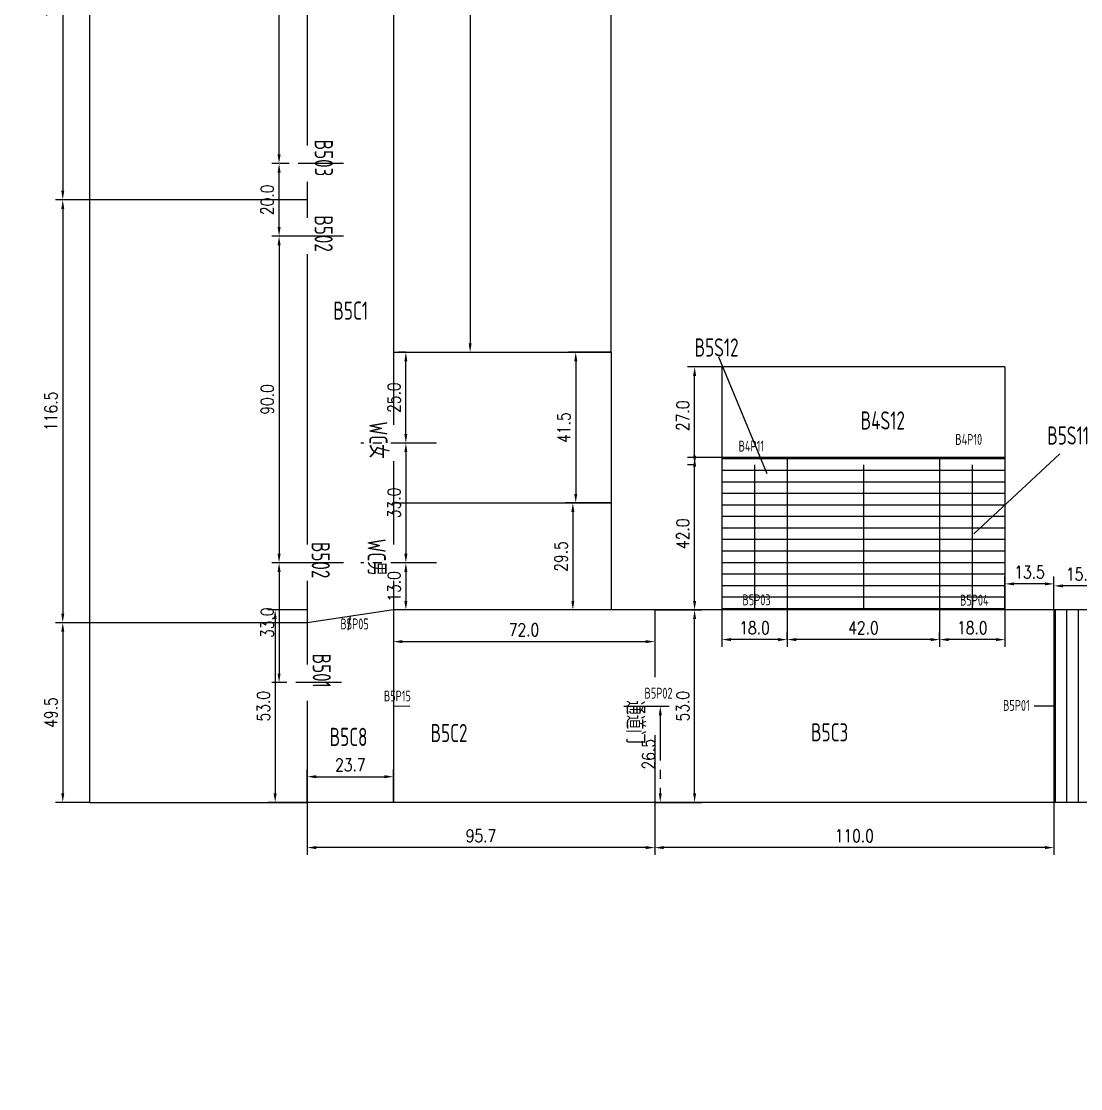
# Model space of a CAD drawing. Header units: millimetres. Extents: x -1254 to 4822, y -4397 to 16.
# Drawn here: x 746.8 to 1038.6, y -1253.3 to -959.2 of the extents above; entities that cross this region are included whole.
import ezdxf

# ---------------------------------------------------------------- set-up
doc = ezdxf.new("R2010")
doc.units = ezdxf.units.MM
doc.header["$LTSCALE"] = 10
doc.linetypes.add('CENTER', pattern=[2, 1.25, -0.25, 0.25, -0.25])
for name, color, linetype in [('1轮廓实线层', 7, 'Continuous'), ('2细线层', 6, 'Continuous'), ('3中心线层', 1, 'CENTER'), ('5剖面线层', 2, 'Continuous'), ('6文字层', 5, 'Continuous'), ('7标注层', 6, 'Continuous')]:
    doc.layers.add(name, color=color, linetype=linetype)
doc.styles.add('PC_TEXTSTYLE', font='gbenor.shx', dxfattribs={"width": 0.8, "bigfont": 'hzfs.shx'})
doc.styles.add('TH_GBDIM', font='romans.shx', dxfattribs={"width": 0.8, "bigfont": 'gbcbig.shx'})
doc.dimstyles.new('单位为厘米', dxfattribs={"dimtxt": 3.5, "dimasz": 2.5, "dimexe": 2, "dimexo": 0, "dimgap": 1.5, "dimtad": 1, "dimdec": 1, "dimzin": 0, "dimdsep": 46, "dimtxsty": 'TH_GBDIM', "dimcen": 2.5, "dimclrd": 1, "dimclre": 1, "dimclrt": 5, "dimadec": 0, "dimazin": 0, "dimtfac": 0.714286, "dimtdec": 1, "dimtmove": 0, "dimatfit": 3, "dimfxl": 1, "dimtzin": 0, "dimlwd": -1, "dimlwe": -1, "dimarcsym": 0})

# ---------------------------------------------------------------- blocks, each defined once
blk = doc.blocks.new('*D349')
at = {"layer": '1轮廓实线层', "color": 1, "transparency": 16777216}
for p, q in [((921.23, -1121.4), (934.23, -1121.4)), ((932.23, -1171.9), (932.23, -1123.9)), ((921.23, -1174.4), (934.23, -1174.4))]:
    blk.add_line(p, q, dxfattribs=at)
for points in [[(931.81, -1123.9), (932.65, -1123.9), (932.23, -1121.4)], [(931.81, -1171.9), (932.65, -1171.9), (932.23, -1174.4)]]:
    blk.add_solid(points, dxfattribs=at)
at = {"layer": 'Defpoints', "color": 0, "transparency": 16777216}
for p in [(921.23, -1121.4), (932.23, -1121.4), (921.23, -1174.4)]:
    blk.add_point(p, dxfattribs=at)
at = {"layer": '1轮廓实线层', "color": 5, "transparency": 16777216, "insert": (928.98, -1147.9), "char_height": 3.5, "attachment_point": 5, "rotation": 90, "style": 'TH_GBDIM'}
blk.add_mtext('53.0', dxfattribs=at)
blk = doc.blocks.new('*D350')
at = {"layer": '1轮廓实线层', "color": 1, "transparency": 16777216}
for p, q in [((849.23, -1121.4), (849.23, -1132.12)), ((921.23, -1121.4), (921.23, -1132.12)), ((851.73, -1130.12), (918.73, -1130.12))]:
    blk.add_line(p, q, dxfattribs=at)
for points in [[(851.73, -1129.7), (851.73, -1130.53), (849.23, -1130.12)], [(918.73, -1129.7), (918.73, -1130.53), (921.23, -1130.12)]]:
    blk.add_solid(points, dxfattribs=at)
at = {"layer": 'Defpoints', "color": 0, "transparency": 16777216}
for p in [(849.23, -1121.4), (921.23, -1121.4), (921.23, -1130.12)]:
    blk.add_point(p, dxfattribs=at)
at = {"layer": '1轮廓实线层', "color": 5, "transparency": 16777216, "insert": (885.23, -1126.87), "char_height": 3.5, "attachment_point": 5, "style": 'TH_GBDIM'}
blk.add_mtext('72.0', dxfattribs=at)
blk = doc.blocks.new('*D351')
at = {"layer": '1轮廓实线层', "color": 1, "transparency": 16777216}
for p, q in [((825.53, -1121.4), (814.67, -1121.4)), ((816.67, -1123.9), (816.67, -1171.9)), ((825.53, -1174.4), (814.67, -1174.4))]:
    blk.add_line(p, q, dxfattribs=at)
for points in [[(816.25, -1123.9), (817.09, -1123.9), (816.67, -1121.4)], [(816.25, -1171.9), (817.09, -1171.9), (816.67, -1174.4)]]:
    blk.add_solid(points, dxfattribs=at)
at = {"layer": 'Defpoints', "color": 0, "transparency": 16777216}
for p in [(825.53, -1121.4), (816.67, -1174.4), (825.53, -1174.4)]:
    blk.add_point(p, dxfattribs=at)
at = {"layer": '1轮廓实线层', "color": 5, "transparency": 16777216, "insert": (813.42, -1147.9), "char_height": 3.5, "attachment_point": 5, "rotation": 90, "style": 'TH_GBDIM'}
blk.add_mtext('53.0', dxfattribs=at)
blk = doc.blocks.new('*D264')
at = {"layer": '1轮廓实线层', "color": 1, "transparency": 16777216}
for p, q in [((852.68, -1075.4), (850.68, -1075.4)), ((852.68, -1077.9), (852.68, -1105.9)), ((852.68, -1108.4), (850.68, -1108.4))]:
    blk.add_line(p, q, dxfattribs=at)
for points in [[(852.26, -1077.9), (853.09, -1077.9), (852.68, -1075.4)], [(852.26, -1105.9), (853.09, -1105.9), (852.68, -1108.4)]]:
    blk.add_solid(points, dxfattribs=at)
at = {"layer": 'Defpoints', "color": 0, "transparency": 16777216}
for p in [(852.68, -1075.4), (852.68, -1108.4), (852.68, -1108.4)]:
    blk.add_point(p, dxfattribs=at)
at = {"layer": '1轮廓实线层', "color": 5, "transparency": 16777216, "insert": (849.43, -1091.9), "char_height": 3.5, "attachment_point": 5, "rotation": 90, "style": 'TH_GBDIM'}
blk.add_mtext('33.0', dxfattribs=at)
blk = doc.blocks.new('*D265')
at = {"layer": '1轮廓实线层', "color": 1, "transparency": 16777216}
for p, q in [((852.68, -1108.4), (850.68, -1108.4)), ((852.68, -1110.9), (852.68, -1118.9)), ((852.68, -1121.4), (850.68, -1121.4))]:
    blk.add_line(p, q, dxfattribs=at)
for points in [[(852.26, -1110.9), (853.09, -1110.9), (852.68, -1108.4)], [(852.26, -1118.9), (853.09, -1118.9), (852.68, -1121.4)]]:
    blk.add_solid(points, dxfattribs=at)
at = {"layer": 'Defpoints', "color": 0, "transparency": 16777216}
for p in [(852.68, -1108.4), (852.68, -1121.4), (852.68, -1121.4)]:
    blk.add_point(p, dxfattribs=at)
at = {"layer": '1轮廓实线层', "color": 5, "transparency": 16777216, "insert": (849.43, -1114.9), "char_height": 3.5, "attachment_point": 5, "rotation": 90, "style": 'TH_GBDIM'}
blk.add_mtext('13.0', dxfattribs=at)
blk = doc.blocks.new('*D266')
at = {"layer": '1轮廓实线层', "color": 1, "transparency": 16777216}
for p, q in [((921.23, -1121.4), (934.23, -1121.4)), ((932.23, -1171.9), (932.23, -1123.9)), ((921.23, -1174.4), (934.23, -1174.4))]:
    blk.add_line(p, q, dxfattribs=at)
for points in [[(931.81, -1123.9), (932.65, -1123.9), (932.23, -1121.4)], [(931.81, -1171.9), (932.65, -1171.9), (932.23, -1174.4)]]:
    blk.add_solid(points, dxfattribs=at)
at = {"layer": 'Defpoints', "color": 0, "transparency": 16777216}
for p in [(921.23, -1121.4), (932.23, -1121.4), (921.23, -1174.4)]:
    blk.add_point(p, dxfattribs=at)
at = {"layer": '1轮廓实线层', "color": 5, "transparency": 16777216, "insert": (928.98, -1147.9), "char_height": 3.5, "attachment_point": 5, "rotation": 90, "style": 'TH_GBDIM'}
blk.add_mtext('53.0', dxfattribs=at)
blk = doc.blocks.new('*D267')
at = {"layer": '1轮廓实线层', "color": 1, "transparency": 16777216}
for p, q in [((849.23, -1121.4), (849.23, -1132.12)), ((921.23, -1121.4), (921.23, -1132.12)), ((851.73, -1130.12), (918.73, -1130.12))]:
    blk.add_line(p, q, dxfattribs=at)
for points in [[(851.73, -1129.7), (851.73, -1130.53), (849.23, -1130.12)], [(918.73, -1129.7), (918.73, -1130.53), (921.23, -1130.12)]]:
    blk.add_solid(points, dxfattribs=at)
at = {"layer": 'Defpoints', "color": 0, "transparency": 16777216}
for p in [(849.23, -1121.4), (921.23, -1121.4), (921.23, -1130.12)]:
    blk.add_point(p, dxfattribs=at)
at = {"layer": '1轮廓实线层', "color": 5, "transparency": 16777216, "insert": (885.23, -1126.87), "char_height": 3.5, "attachment_point": 5, "style": 'TH_GBDIM'}
blk.add_mtext('72.0', dxfattribs=at)
blk = doc.blocks.new('*D268')
at = {"layer": '1轮廓实线层', "color": 1, "transparency": 16777216}
for p, q in [((825.53, -1018.4), (815.76, -1018.4)), ((817.76, -1020.9), (817.76, -1105.9)), ((825.53, -1108.4), (815.76, -1108.4))]:
    blk.add_line(p, q, dxfattribs=at)
for points in [[(817.34, -1020.9), (818.17, -1020.9), (817.76, -1018.4)], [(817.34, -1105.9), (818.17, -1105.9), (817.76, -1108.4)]]:
    blk.add_solid(points, dxfattribs=at)
at = {"layer": 'Defpoints', "color": 0, "transparency": 16777216}
for p in [(825.53, -1018.4), (817.76, -1108.4), (825.53, -1108.4)]:
    blk.add_point(p, dxfattribs=at)
at = {"layer": '1轮廓实线层', "color": 5, "transparency": 16777216, "insert": (814.51, -1063.4), "char_height": 3.5, "attachment_point": 5, "rotation": 90, "style": 'TH_GBDIM'}
blk.add_mtext('90.0', dxfattribs=at)
blk = doc.blocks.new('*D269')
at = {"layer": '1轮廓实线层', "color": 1, "transparency": 16777216}
for p, q in [((817.76, -998.4), (815.76, -998.4)), ((817.76, -1015.9), (817.76, -1000.9)), ((817.76, -1018.4), (815.76, -1018.4))]:
    blk.add_line(p, q, dxfattribs=at)
for points in [[(817.34, -1000.9), (818.17, -1000.9), (817.76, -998.4)], [(817.34, -1015.9), (818.17, -1015.9), (817.76, -1018.4)]]:
    blk.add_solid(points, dxfattribs=at)
at = {"layer": 'Defpoints', "color": 0, "transparency": 16777216}
for p in [(817.76, -998.4), (817.76, -998.4), (817.76, -1018.4)]:
    blk.add_point(p, dxfattribs=at)
at = {"layer": '1轮廓实线层', "color": 5, "transparency": 16777216, "insert": (814.51, -1008.4), "char_height": 3.5, "attachment_point": 5, "rotation": 90, "style": 'TH_GBDIM'}
blk.add_mtext('20.0', dxfattribs=at)
blk = doc.blocks.new('*D270')
at = {"layer": '1轮廓实线层', "color": 1, "transparency": 16777216}
for p, q in [((817.76, -907.4), (815.76, -907.4)), ((817.76, -995.9), (817.76, -909.9)), ((817.76, -998.4), (815.76, -998.4))]:
    blk.add_line(p, q, dxfattribs=at)
for points in [[(817.34, -909.9), (818.17, -909.9), (817.76, -907.4)], [(817.34, -995.9), (818.17, -995.9), (817.76, -998.4)]]:
    blk.add_solid(points, dxfattribs=at)
at = {"layer": 'Defpoints', "color": 0, "transparency": 16777216}
for p in [(817.76, -907.4), (817.76, -907.4), (817.76, -998.4)]:
    blk.add_point(p, dxfattribs=at)
at = {"layer": '1轮廓实线层', "color": 5, "transparency": 16777216, "insert": (814.51, -952.9), "char_height": 3.5, "attachment_point": 5, "rotation": 90, "style": 'TH_GBDIM'}
blk.add_mtext('91.0', dxfattribs=at)
blk = doc.blocks.new('*D282')
at = {"layer": '1轮廓实线层', "color": 1, "transparency": 16777216}
for p, q in [((825.53, -1108.4), (815.76, -1108.4)), ((817.76, -1110.9), (817.76, -1138.9)), ((819.28, -1141.4), (815.76, -1141.4))]:
    blk.add_line(p, q, dxfattribs=at)
for points in [[(817.34, -1110.9), (818.17, -1110.9), (817.76, -1108.4)], [(817.34, -1138.9), (818.17, -1138.9), (817.76, -1141.4)]]:
    blk.add_solid(points, dxfattribs=at)
at = {"layer": 'Defpoints', "color": 0, "transparency": 16777216}
for p in [(825.53, -1108.4), (817.76, -1141.4), (819.28, -1141.4)]:
    blk.add_point(p, dxfattribs=at)
at = {"layer": '1轮廓实线层', "color": 5, "transparency": 16777216, "insert": (814.51, -1124.9), "char_height": 3.5, "attachment_point": 5, "rotation": 90, "style": 'TH_GBDIM'}
blk.add_mtext('33.0', dxfattribs=at)
blk = doc.blocks.new('*D284')
at = {"layer": '1轮廓实线层', "color": 1, "transparency": 16777216}
for p, q in [((852.68, -1050.4), (850.68, -1050.4)), ((852.68, -1072.9), (852.68, -1052.9)), ((852.68, -1075.4), (850.68, -1075.4))]:
    blk.add_line(p, q, dxfattribs=at)
for points in [[(852.26, -1052.9), (853.09, -1052.9), (852.68, -1050.4)], [(852.26, -1072.9), (853.09, -1072.9), (852.68, -1075.4)]]:
    blk.add_solid(points, dxfattribs=at)
at = {"layer": 'Defpoints', "color": 0, "transparency": 16777216}
for p in [(852.68, -1050.4), (852.68, -1050.4), (852.68, -1075.4)]:
    blk.add_point(p, dxfattribs=at)
at = {"layer": '1轮廓实线层', "color": 5, "transparency": 16777216, "insert": (849.43, -1062.9), "char_height": 3.5, "attachment_point": 5, "rotation": 90, "style": 'TH_GBDIM'}
blk.add_mtext('25.0', dxfattribs=at)
blk = doc.blocks.new('*D288')
at = {"layer": '1轮廓实线层', "color": 1, "transparency": 16777216}
for p, q in [((1031.23, -1121.4), (1031.23, -1112.76)), ((1046.23, -1121.4), (1046.23, -1112.76)), ((1043.73, -1114.76), (1033.73, -1114.76))]:
    blk.add_line(p, q, dxfattribs=at)
for points in [[(1033.73, -1114.35), (1033.73, -1115.18), (1031.23, -1114.76)], [(1043.73, -1114.35), (1043.73, -1115.18), (1046.23, -1114.76)]]:
    blk.add_solid(points, dxfattribs=at)
at = {"layer": 'Defpoints', "color": 0, "transparency": 16777216}
for p in [(1031.23, -1114.76), (1031.23, -1121.4), (1046.23, -1121.4)]:
    blk.add_point(p, dxfattribs=at)
at = {"layer": '1轮廓实线层', "color": 5, "transparency": 16777216, "insert": (1038.73, -1111.51), "char_height": 3.5, "attachment_point": 5, "style": 'TH_GBDIM'}
blk.add_mtext('15.0', dxfattribs=at)
blk = doc.blocks.new('*D289')
at = {"layer": '1轮廓实线层', "color": 1, "transparency": 16777216}
for p, q in [((999.73, -1121.4), (999.73, -1131.56)), ((1017.73, -1121.4), (1017.73, -1131.56)), ((1015.23, -1129.56), (1002.23, -1129.56))]:
    blk.add_line(p, q, dxfattribs=at)
for points in [[(1002.23, -1129.14), (1002.23, -1129.97), (999.73, -1129.56)], [(1015.23, -1129.14), (1015.23, -1129.97), (1017.73, -1129.56)]]:
    blk.add_solid(points, dxfattribs=at)
at = {"layer": 'Defpoints', "color": 0, "transparency": 16777216}
for p in [(999.73, -1121.4), (1017.73, -1121.4), (999.73, -1129.56)]:
    blk.add_point(p, dxfattribs=at)
at = {"layer": '1轮廓实线层', "color": 5, "transparency": 16777216, "insert": (1008.73, -1126.31), "char_height": 3.5, "attachment_point": 5, "style": 'TH_GBDIM'}
blk.add_mtext('18.0', dxfattribs=at)
blk = doc.blocks.new('*D290')
at = {"layer": '1轮廓实线层', "color": 1, "transparency": 16777216}
for p, q in [((957.73, -1121.4), (957.73, -1131.56)), ((999.73, -1129.56), (999.73, -1127.56)), ((997.23, -1129.56), (960.23, -1129.56))]:
    blk.add_line(p, q, dxfattribs=at)
for points in [[(960.23, -1129.14), (960.23, -1129.97), (957.73, -1129.56)], [(997.23, -1129.14), (997.23, -1129.97), (999.73, -1129.56)]]:
    blk.add_solid(points, dxfattribs=at)
at = {"layer": 'Defpoints', "color": 0, "transparency": 16777216}
for p in [(957.73, -1121.4), (957.73, -1129.56), (999.73, -1129.56)]:
    blk.add_point(p, dxfattribs=at)
at = {"layer": '1轮廓实线层', "color": 5, "transparency": 16777216, "insert": (978.73, -1126.31), "char_height": 3.5, "attachment_point": 5, "style": 'TH_GBDIM'}
blk.add_mtext('42.0', dxfattribs=at)
blk = doc.blocks.new('*D291')
at = {"layer": '1轮廓实线层', "color": 1, "transparency": 16777216}
for p, q in [((939.73, -1121.4), (939.73, -1131.56)), ((957.73, -1129.56), (957.73, -1127.56)), ((955.23, -1129.56), (942.23, -1129.56))]:
    blk.add_line(p, q, dxfattribs=at)
for points in [[(942.23, -1129.14), (942.23, -1129.97), (939.73, -1129.56)], [(955.23, -1129.14), (955.23, -1129.97), (957.73, -1129.56)]]:
    blk.add_solid(points, dxfattribs=at)
at = {"layer": 'Defpoints', "color": 0, "transparency": 16777216}
for p in [(939.73, -1121.4), (939.73, -1129.56), (957.73, -1129.56)]:
    blk.add_point(p, dxfattribs=at)
at = {"layer": '1轮廓实线层', "color": 5, "transparency": 16777216, "insert": (948.73, -1126.31), "char_height": 3.5, "attachment_point": 5, "style": 'TH_GBDIM'}
blk.add_mtext('18.0', dxfattribs=at)
blk = doc.blocks.new('*D292')
at = {"layer": '1轮廓实线层', "color": 1, "transparency": 16777216}
for p, q in [((921.23, -1174.4), (921.23, -1188.86)), ((1031.23, -1174.4), (1031.23, -1188.86)), ((1028.73, -1186.86), (923.73, -1186.86))]:
    blk.add_line(p, q, dxfattribs=at)
for points in [[(923.73, -1186.44), (923.73, -1187.28), (921.23, -1186.86)], [(1028.73, -1186.44), (1028.73, -1187.28), (1031.23, -1186.86)]]:
    blk.add_solid(points, dxfattribs=at)
at = {"layer": 'Defpoints', "color": 0, "transparency": 16777216}
for p in [(921.23, -1174.4), (1031.23, -1174.4), (921.23, -1186.86)]:
    blk.add_point(p, dxfattribs=at)
at = {"layer": '1轮廓实线层', "color": 5, "transparency": 16777216, "insert": (976.23, -1183.61), "char_height": 3.5, "attachment_point": 5, "style": 'TH_GBDIM'}
blk.add_mtext('110.0', dxfattribs=at)
blk = doc.blocks.new('*D293')
at = {"layer": '1轮廓实线层', "color": 1, "transparency": 16777216}
for p, q in [((939.73, -1079.4), (930.23, -1079.4)), ((932.23, -1118.9), (932.23, -1081.9)), ((939.73, -1121.4), (930.23, -1121.4))]:
    blk.add_line(p, q, dxfattribs=at)
for points in [[(931.81, -1081.9), (932.65, -1081.9), (932.23, -1079.4)], [(931.81, -1118.9), (932.65, -1118.9), (932.23, -1121.4)]]:
    blk.add_solid(points, dxfattribs=at)
at = {"layer": 'Defpoints', "color": 0, "transparency": 16777216}
for p in [(932.23, -1079.4), (939.73, -1079.4), (939.73, -1121.4)]:
    blk.add_point(p, dxfattribs=at)
at = {"layer": '1轮廓实线层', "color": 5, "transparency": 16777216, "insert": (928.98, -1100.4), "char_height": 3.5, "attachment_point": 5, "rotation": 90, "style": 'TH_GBDIM'}
blk.add_mtext('42.0', dxfattribs=at)
blk = doc.blocks.new('*D294')
at = {"layer": '1轮廓实线层', "color": 1, "transparency": 16777216}
for p, q in [((939.73, -1054.4), (930.23, -1054.4)), ((932.23, -1078.9), (932.23, -1056.9)), ((932.23, -1081.4), (930.23, -1081.4))]:
    blk.add_line(p, q, dxfattribs=at)
for points in [[(931.81, -1056.9), (932.65, -1056.9), (932.23, -1054.4)], [(931.81, -1078.9), (932.65, -1078.9), (932.23, -1081.4)]]:
    blk.add_solid(points, dxfattribs=at)
at = {"layer": 'Defpoints', "color": 0, "transparency": 16777216}
for p in [(932.23, -1054.4), (939.73, -1054.4), (932.23, -1081.4)]:
    blk.add_point(p, dxfattribs=at)
at = {"layer": '1轮廓实线层', "color": 5, "transparency": 16777216, "insert": (928.98, -1067.9), "char_height": 3.5, "attachment_point": 5, "rotation": 90, "style": 'TH_GBDIM'}
blk.add_mtext('27.0', dxfattribs=at)
blk = doc.blocks.new('*D295')
at = {"layer": '3中心线层', "color": 1, "transparency": 16777216}
for p, q in [((921.23, -1147.9), (924.77, -1147.9)), ((922.77, -1150.4), (922.77, -1171.9)), ((921.23, -1174.4), (924.77, -1174.4))]:
    blk.add_line(p, q, dxfattribs=at)
for points in [[(922.36, -1150.4), (923.19, -1150.4), (922.77, -1147.9)], [(922.36, -1171.9), (923.19, -1171.9), (922.77, -1174.4)]]:
    blk.add_solid(points, dxfattribs=at)
at = {"layer": 'Defpoints', "color": 0, "transparency": 16777216}
for p in [(921.23, -1147.9), (921.23, -1174.4), (922.77, -1174.4)]:
    blk.add_point(p, dxfattribs=at)
at = {"layer": '3中心线层', "color": 5, "transparency": 16777216, "insert": (919.52, -1161.15), "char_height": 3.5, "attachment_point": 5, "rotation": 90, "style": 'TH_GBDIM'}
blk.add_mtext('26.5', dxfattribs=at)
blk = doc.blocks.new('*D299')
at = {"layer": '1轮廓实线层', "color": 1, "transparency": 16777216}
for p, q in [((825.53, -1174.4), (825.53, -1188.86)), ((921.23, -1174.4), (921.23, -1188.86)), ((918.73, -1186.86), (828.03, -1186.86))]:
    blk.add_line(p, q, dxfattribs=at)
for points in [[(828.03, -1186.44), (828.03, -1187.28), (825.53, -1186.86)], [(918.73, -1186.44), (918.73, -1187.28), (921.23, -1186.86)]]:
    blk.add_solid(points, dxfattribs=at)
at = {"layer": 'Defpoints', "color": 0, "transparency": 16777216}
for p in [(825.53, -1174.4), (921.23, -1174.4), (825.53, -1186.86)]:
    blk.add_point(p, dxfattribs=at)
at = {"layer": '1轮廓实线层', "color": 5, "transparency": 16777216, "insert": (873.38, -1183.61), "char_height": 3.5, "attachment_point": 5, "style": 'TH_GBDIM'}
blk.add_mtext('95.7', dxfattribs=at)
blk = doc.blocks.new('*D345')
at = {"layer": '1轮廓实线层', "color": 1, "transparency": 16777216}
for p, q in [((1017.73, -1121.4), (1017.73, -1112.21)), ((1028.73, -1114.21), (1020.23, -1114.21)), ((1031.23, -1121.4), (1031.23, -1112.21))]:
    blk.add_line(p, q, dxfattribs=at)
for points in [[(1020.23, -1113.8), (1020.23, -1114.63), (1017.73, -1114.21)], [(1028.73, -1113.8), (1028.73, -1114.63), (1031.23, -1114.21)]]:
    blk.add_solid(points, dxfattribs=at)
at = {"layer": 'Defpoints', "color": 0, "transparency": 16777216}
for p in [(1017.73, -1114.21), (1017.73, -1121.4), (1031.23, -1121.4)]:
    blk.add_point(p, dxfattribs=at)
at = {"layer": '1轮廓实线层', "color": 5, "transparency": 16777216, "insert": (1024.48, -1110.96), "char_height": 3.5, "attachment_point": 5, "style": 'TH_GBDIM'}
blk.add_mtext('13.5', dxfattribs=at)
blk = doc.blocks.new('*D529')
at = {"layer": '6文字层', "color": 1, "transparency": 16777216}
for p, q in [((765.53, -897.4), (756.16, -897.4)), ((758.16, -899.9), (758.16, -1005.9)), ((765.53, -1008.4), (756.16, -1008.4))]:
    blk.add_line(p, q, dxfattribs=at)
for points in [[(757.75, -899.9), (758.58, -899.9), (758.16, -897.4)], [(757.75, -1005.9), (758.58, -1005.9), (758.16, -1008.4)]]:
    blk.add_solid(points, dxfattribs=at)
at = {"layer": 'Defpoints', "color": 0, "transparency": 16777216}
for p in [(765.53, -897.4), (758.16, -1008.4), (765.53, -1008.4)]:
    blk.add_point(p, dxfattribs=at)
at = {"layer": '6文字层', "color": 5, "transparency": 16777216, "insert": (754.91, -952.9), "char_height": 3.5, "attachment_point": 5, "rotation": 90, "style": 'TH_GBDIM'}
blk.add_mtext('111.0', dxfattribs=at)
blk = doc.blocks.new('*D530')
at = {"layer": '6文字层', "color": 1, "transparency": 16777216}
for p, q in [((765.53, -1008.4), (756.16, -1008.4)), ((758.16, -1010.9), (758.16, -1122.4)), ((765.53, -1124.9), (756.16, -1124.9))]:
    blk.add_line(p, q, dxfattribs=at)
for points in [[(757.75, -1010.9), (758.58, -1010.9), (758.16, -1008.4)], [(757.75, -1122.4), (758.58, -1122.4), (758.16, -1124.9)]]:
    blk.add_solid(points, dxfattribs=at)
at = {"layer": 'Defpoints', "color": 0, "transparency": 16777216}
for p in [(765.53, -1008.4), (758.16, -1124.9), (765.53, -1124.9)]:
    blk.add_point(p, dxfattribs=at)
at = {"layer": '6文字层', "color": 5, "transparency": 16777216, "insert": (754.91, -1066.65), "char_height": 3.5, "attachment_point": 5, "rotation": 90, "style": 'TH_GBDIM'}
blk.add_mtext('116.5', dxfattribs=at)
blk = doc.blocks.new('*D531')
at = {"layer": '6文字层', "color": 1, "transparency": 16777216}
for p, q in [((765.53, -1124.9), (756.16, -1124.9)), ((758.16, -1127.4), (758.16, -1171.9)), ((765.53, -1174.4), (756.16, -1174.4))]:
    blk.add_line(p, q, dxfattribs=at)
for points in [[(757.75, -1127.4), (758.58, -1127.4), (758.16, -1124.9)], [(757.75, -1171.9), (758.58, -1171.9), (758.16, -1174.4)]]:
    blk.add_solid(points, dxfattribs=at)
at = {"layer": 'Defpoints', "color": 0, "transparency": 16777216}
for p in [(765.53, -1124.9), (758.16, -1174.4), (765.53, -1174.4)]:
    blk.add_point(p, dxfattribs=at)
at = {"layer": '6文字层', "color": 5, "transparency": 16777216, "insert": (754.91, -1149.65), "char_height": 3.5, "attachment_point": 5, "rotation": 90, "style": 'TH_GBDIM'}
blk.add_mtext('49.5', dxfattribs=at)
blk = doc.blocks.new('*D532')
at = {"layer": '6文字层', "color": 1, "transparency": 16777216}
for p, q in [((825.53, -1174.4), (825.53, -1165.33)), ((828.03, -1167.33), (846.73, -1167.33)), ((849.23, -1174.4), (849.23, -1165.33))]:
    blk.add_line(p, q, dxfattribs=at)
for points in [[(828.03, -1166.91), (828.03, -1167.75), (825.53, -1167.33)], [(846.73, -1166.91), (846.73, -1167.75), (849.23, -1167.33)]]:
    blk.add_solid(points, dxfattribs=at)
at = {"layer": 'Defpoints', "color": 0, "transparency": 16777216}
for p in [(849.23, -1167.33), (825.53, -1174.4), (849.23, -1174.4)]:
    blk.add_point(p, dxfattribs=at)
at = {"layer": '6文字层', "color": 5, "transparency": 16777216, "insert": (837.38, -1164.08), "char_height": 3.5, "attachment_point": 5, "style": 'TH_GBDIM'}
blk.add_mtext('23.7', dxfattribs=at)
blk = doc.blocks.new('*D537')
at = {"layer": '6文字层', "color": 1, "transparency": 16777216}
for p, q in [((849.23, -681.4), (872.38, -681.4)), ((870.38, -683.9), (870.38, -1047.9)), ((849.23, -1050.4), (872.38, -1050.4))]:
    blk.add_line(p, q, dxfattribs=at)
for points in [[(869.97, -683.9), (870.8, -683.9), (870.38, -681.4)], [(869.97, -1047.9), (870.8, -1047.9), (870.38, -1050.4)]]:
    blk.add_solid(points, dxfattribs=at)
at = {"layer": 'Defpoints', "color": 0, "transparency": 16777216}
for p in [(849.23, -681.4), (849.23, -1050.4), (870.38, -1050.4)]:
    blk.add_point(p, dxfattribs=at)
at = {"layer": '6文字层', "color": 5, "transparency": 16777216, "insert": (867.13, -865.9), "char_height": 3.5, "attachment_point": 5, "rotation": 90, "style": 'TH_GBDIM'}
blk.add_mtext('369.0', dxfattribs=at)
blk = doc.blocks.new('*D538')
at = {"layer": '6文字层', "color": 1, "transparency": 16777216}
for p, q in [((909.23, -1050.4), (897.48, -1050.4)), ((899.48, -1052.9), (899.48, -1089.4)), ((909.23, -1091.9), (897.48, -1091.9))]:
    blk.add_line(p, q, dxfattribs=at)
for points in [[(899.06, -1052.9), (899.9, -1052.9), (899.48, -1050.4)], [(899.06, -1089.4), (899.9, -1089.4), (899.48, -1091.9)]]:
    blk.add_solid(points, dxfattribs=at)
at = {"layer": 'Defpoints', "color": 0, "transparency": 16777216}
for p in [(909.23, -1050.4), (899.48, -1091.9), (909.23, -1091.9)]:
    blk.add_point(p, dxfattribs=at)
at = {"layer": '6文字层', "color": 5, "transparency": 16777216, "insert": (896.23, -1071.15), "char_height": 3.5, "attachment_point": 5, "rotation": 90, "style": 'TH_GBDIM'}
blk.add_mtext('41.5', dxfattribs=at)
blk = doc.blocks.new('*D539')
at = {"layer": '6文字层', "color": 1, "transparency": 16777216}
for p, q in [((909.23, -1091.9), (896.68, -1091.9)), ((898.68, -1094.4), (898.68, -1118.9)), ((909.23, -1121.4), (896.68, -1121.4))]:
    blk.add_line(p, q, dxfattribs=at)
for points in [[(898.27, -1094.4), (899.1, -1094.4), (898.68, -1091.9)], [(898.27, -1118.9), (899.1, -1118.9), (898.68, -1121.4)]]:
    blk.add_solid(points, dxfattribs=at)
at = {"layer": 'Defpoints', "color": 0, "transparency": 16777216}
for p in [(909.23, -1091.9), (898.68, -1121.4), (909.23, -1121.4)]:
    blk.add_point(p, dxfattribs=at)
at = {"layer": '6文字层', "color": 5, "transparency": 16777216, "insert": (895.43, -1106.65), "char_height": 3.5, "attachment_point": 5, "rotation": 90, "style": 'TH_GBDIM'}
blk.add_mtext('29.5', dxfattribs=at)
blk = doc.blocks.new('*D540')
at = {"layer": '6文字层', "color": 1, "transparency": 16777216}
blk.add_line((1056.65, -773.11), (1091.13, -672.47), dxfattribs=at)
blk.add_solid([(1090.74, -672.33), (1091.53, -672.6), (1091.94, -670.1)], dxfattribs=at)
at = {"layer": 'Defpoints', "color": 0, "transparency": 16777216}
for p in [(1091.94, -670.1), (762.07, -1632.79)]:
    blk.add_point(p, dxfattribs=at)
at = {"layer": '6文字层', "color": 5, "transparency": 16777216, "insert": (1056.74, -762.81), "char_height": 3.5, "attachment_point": 5, "rotation": 71.0854, "style": 'TH_GBDIM'}
blk.add_mtext('R1017.6', dxfattribs=at)
blk = doc.blocks.new('*D543')
at = {"layer": '6文字层', "color": 1, "transparency": 16777216}
blk.add_line((1020.77, -750.16), (1036.18, -697.21), dxfattribs=at)
blk.add_solid([(1035.78, -697.09), (1036.58, -697.32), (1036.88, -694.81)], dxfattribs=at)
at = {"layer": 'Defpoints', "color": 0, "transparency": 16777216}
for p in [(1036.88, -694.81), (605.3, -2177.64)]:
    blk.add_point(p, dxfattribs=at)
at = {"layer": '6文字层', "color": 5, "transparency": 16777216, "insert": (1020.4, -739.81), "char_height": 3.5, "attachment_point": 5, "rotation": 73.7721, "style": 'TH_GBDIM'}
blk.add_mtext('R1544.4', dxfattribs=at)
blk = doc.blocks.new('*D551')
at = {"color": 1, "transparency": 16777216}
blk.add_arc((1068.23, -1174.4), 9.96, 194.4262, 337.7706, dxfattribs=at)
for points in [[(1058.18, -1176.93), (1059, -1176.83), (1058.28, -1174.4)], [(1077.04, -1178.06), (1077.85, -1178.27), (1078.09, -1175.75)]]:
    blk.add_solid(points, dxfattribs=at)
at = {"layer": 'Defpoints', "color": 0, "transparency": 16777216}
for p in [(921.23, -1174.4), (1068.23, -1174.4), (1068.23, -1174.4), (1110.04, -1180.13), (1062.87, -1182.79)]:
    blk.add_point(p, dxfattribs=at)
at = {"color": 5, "transparency": 16777216, "insert": (1067.78, -1181.09), "char_height": 3.5, "attachment_point": 5, "rotation": 356.0984, "style": 'TH_GBDIM'}
blk.add_mtext('172°', dxfattribs=at)

msp = doc.modelspace()

# ---------------------------------------------------------------- hatches: boundary and pattern name
at = {"layer": '5剖面线层'}
h = msp.add_hatch(dxfattribs=at)
h.set_pattern_fill('ANSI31', color=256, angle=-45, style=0)
h.set_pattern_definition([(360, (-1863.9683, -482.8), (2e-15, 3.175), [])])
h.paths.add_polyline_path([(999.732, -1121.4), (1017.732, -1121.4), (1017.732, -1079.4), (999.732, -1079.4)])
h.paths.add_polyline_path([(957.732, -1079.4), (957.732, -1121.4), (999.732, -1121.4), (999.732, -1079.4)])
h.paths.add_polyline_path([(939.732, -1121.4), (957.732, -1121.4), (957.732, -1079.4), (939.732, -1079.4)])
h = msp.add_hatch(dxfattribs=at)
h.set_pattern_fill('ANSI31', color=256, angle=225, style=0)
h.set_pattern_definition([(270, (-1863.9683, -482.8), (3.175, -2e-15), [])])
h.paths.add_polyline_path([(1046.232, -1121.4), (1031.232, -1121.4), (1031.232, -1174.4), (1046.232, -1174.4)])

# ---------------------------------------------------------------- linework, layer by layer
at = {"layer": '1轮廓实线层'}
for p, q in [((849.232, -653.9), (849.232, -1070.4)), ((765.528, -673.4), (765.528, -1174.4)), ((909.232, -1050.4), (909.232, -681.4)), ((825.532, -912.4), (825.532, -993.4)), ((825.532, -1003.4), (825.532, -1013.4)), ((825.532, -1008.4), (765.528, -1008.4)), ((825.532, -1023.4), (825.532, -1103.4)), ((849.232, -1050.4), (909.232, -1050.4)), ((909.232, -1050.4), (909.232, -1121.4)), ((939.732, -1054.4), (939.732, -1121.4)), ((1017.732, -1054.4), (939.732, -1054.4)), ((1017.732, -1054.4), (1017.732, -1121.4)), ((849.232, -1080.4), (849.232, -1103.4)), ((1017.732, -1079.4), (939.732, -1079.4)), ((957.732, -1079.4), (957.732, -1121.4)), ((999.732, -1079.4), (999.732, -1121.4)), ((849.232, -1091.9), (909.232, -1091.9)), ((825.532, -1113.4), (825.532, -1136.4)), ((849.232, -1113.4), (849.232, -1121.4)), ((921.232, -1121.4), (849.232, -1121.4)), ((921.232, -1121.4), (849.232, -1121.4)), ((921.232, -1121.4), (921.232, -1139.9)), ((921.232, -1121.4), (921.232, -1139.9)), ((921.232, -1121.4), (921.232, -1139.9)), ((1068.232, -1121.4), (921.232, -1121.4)), ((1031.232, -1121.4), (1031.232, -1174.4)), ((825.532, -1124.9), (765.528, -1124.9)), ((825.532, -1146.4), (825.532, -1174.4)), ((921.232, -1155.9), (921.232, -1174.4)), ((921.232, -1155.9), (921.232, -1174.4)), ((921.232, -1155.9), (921.232, -1174.4)), ((765.528, -1174.4), (825.532, -1174.4)), ((921.232, -1174.4), (825.532, -1174.4)), ((1068.232, -1174.4), (921.232, -1174.4))]:
    msp.add_line(p, q, dxfattribs=at)
at = {"layer": '2细线层'}
for p, q in [((938.802, -1051.634), (952.094, -1083.827)), ((948.732, -1081.4), (948.732, -1121.4)), ((978.732, -1081.4), (978.732, -1121.4)), ((1008.732, -1081.4), (1008.732, -1121.4)), ((849.232, -1121.4), (825.532, -1124.9)), ((837.382, -1123.15), (836.707, -1126.916)), ((849.232, -1121.4), (849.232, -1174.4)), ((849.232, -1147.9), (853.811, -1147.847)), ((1031.232, -1147.9), (1025.739, -1147.934))]:
    msp.add_line(p, q, dxfattribs=at)
at = {"layer": '3中心线层'}
for p, q in [((835.487, -998.4), (815.576, -998.4)), ((835.487, -1018.4), (815.576, -1018.4)), ((861.082, -1075.4), (840.284, -1075.4)), ((835.487, -1108.4), (815.576, -1108.4)), ((861.082, -1108.4), (840.284, -1108.4)), ((834.912, -1141.4), (819.276, -1141.4)), ((912.715, -1147.942), (927.619, -1147.868))]:
    msp.add_line(p, q, dxfattribs=at)
at = {"layer": '7标注层'}
msp.add_line((1009.127, -1100.4), (1032.802, -1078.396), dxfattribs=at)

# ---------------------------------------------------------------- texts
at = {"layer": '6文字层', "char_height": 5, "attachment_point": 1, "rotation": 270, "style": 'PC_TEXTSTYLE'}
for s, insert in [('B503', (832.594, -991.805)), ('B502', (832.541, -1012.679)), ('WC女', (847.614, -1069.458)), ('WC男', (847.153, -1101.758)), ('B502', (831.73, -1102.633)), ('B501', (832.01, -1133.424)), ('通道门', (918.375, -1146.263))]:
    msp.add_mtext_dynamic_manual_height_columns(s, width=17.95718, gutter_width=25, heights=[0], dxfattribs=dict(at, insert=insert))
at = {"layer": '6文字层', "attachment_point": 1, "style": 'PC_TEXTSTYLE'}
for s, width, insert, char_height in [('B5C1', 17.95718, (832.72, -1036.421), 5), ('B5S12', 13.35893, (932.23, -1046.575), 5), ('B4S12', 17.95718, (977.965, -1066.685), 5), ('B4P10', 13.35893, (1004.045, -1072.906), 3), ('B5S11', 13.35893, (1029.381, -1070.822), 5), ('B4P11', 13.35893, (944.353, -1074.754), 3), ('B5P03', 13.35893, (945.409, -1117.106), 3), ('B5P04', 13.35893, (1005.355, -1117.19), 3), ('B5P05', 13.35893, (834.65, -1123.739), 3), ('B5P15', 13.35893, (846.635, -1143.606), 3), ('B5P02', 13.35893, (918.424, -1142.819), 3), ('B5P01', 13.35893, (1017.206, -1146.19), 3), ('B5C3', 13.35893, (964.314, -1152.61), 5), ('B5C8', 17.95718, (831.689, -1153.866), 5), ('B5C2', 17.95718, (859.487, -1152.807), 5)]:
    msp.add_mtext_dynamic_manual_height_columns(s, width=width, gutter_width=25, heights=[0], dxfattribs=dict(at, insert=insert, char_height=char_height))

# ---------------------------------------------------------------- dimensions: what is measured, and where the dimension line sits
dim = msp.add_angular_dim_2l(base=(1062.868, -1182.787), line1=((1110.037, -1180.129), (1068.232, -1174.4)), line2=((1068.232, -1174.4), (921.232, -1174.4)), dimstyle='单位为厘米')
dim.commit()
dim.dimension.update_dxf_attribs({"geometry": '*D551', "text_midpoint": (1067.775, -1181.09)})
at = {"layer": '1轮廓实线层'}
for base, p1, p2, picture, middle in [((817.757, -907.4), (817.757, -998.4), (817.757, -907.4), '*D270', (814.507, -952.9)), ((817.757, -998.4), (817.757, -1018.4), (817.757, -998.4), '*D269', (814.507, -1008.4)), ((817.757, -1108.4), (825.532, -1018.4), (825.532, -1108.4), '*D268', (814.507, -1063.4)), ((852.677, -1050.4), (852.677, -1075.4), (852.677, -1050.4), '*D284', (849.427, -1062.9)), ((932.23, -1054.4), (932.23, -1081.4), (939.732, -1054.4), '*D294', (928.98, -1067.9)), ((852.677, -1108.4), (852.677, -1075.4), (852.677, -1108.4), '*D264', (849.427, -1091.9)), ((932.23, -1079.4), (939.732, -1121.4), (939.732, -1079.4), '*D293', (928.98, -1100.4)), ((817.757, -1141.4), (825.532, -1108.4), (819.276, -1141.4), '*D282', (814.507, -1124.9)), ((816.669, -1174.4), (825.532, -1121.4), (825.532, -1174.4), '*D351', (813.419, -1147.9)), ((932.23, -1121.4), (921.232, -1174.4), (921.232, -1121.4), '*D349', (928.98, -1147.9)), ((932.23, -1121.4), (921.232, -1174.4), (921.232, -1121.4), '*D266', (928.98, -1147.9))]:
    dim = msp.add_linear_dim(base=base, p1=p1, p2=p2, angle=270, dimstyle='单位为厘米', dxfattribs=at)
    dim.commit()
    dim.dimension.update_dxf_attribs({"geometry": picture, "text_midpoint": middle})
dim = msp.add_linear_dim(base=(852.677, -1121.4), p1=(852.677, -1108.4), p2=(852.677, -1121.4), angle=270, dimstyle='单位为厘米', dxfattribs=at)
dim.commit()
dim.dimension.update_dxf_attribs({"geometry": '*D265', "text_midpoint": (852.677, -1114.9), "dimtype": 160})
dim = msp.add_aligned_dim(p1=(1031.232, -1121.4), p2=(1017.732, -1121.4), distance=-7.186, dimstyle='单位为厘米', dxfattribs=at)
dim.commit()
dim.dimension.update_dxf_attribs({"geometry": '*D345', "text_midpoint": (1024.482, -1110.964)})
dim = msp.add_linear_dim(base=(1031.232, -1114.765), p1=(1046.232, -1121.4), p2=(1031.232, -1121.4), dimstyle='单位为厘米', dxfattribs=at)
dim.commit()
dim.dimension.update_dxf_attribs({"geometry": '*D288', "text_midpoint": (1038.732, -1114.765), "dimtype": 160})
for base, p1, p2, picture, middle in [((921.232, -1130.116), (849.232, -1121.4), (921.232, -1121.4), '*D350', (885.232, -1126.866)), ((921.232, -1130.116), (849.232, -1121.4), (921.232, -1121.4), '*D267', (885.232, -1126.866)), ((939.732, -1129.557), (957.732, -1129.557), (939.732, -1121.4), '*D291', (948.732, -1126.307)), ((957.732, -1129.557), (999.732, -1129.557), (957.732, -1121.4), '*D290', (978.732, -1126.307)), ((999.732, -1129.557), (1017.732, -1121.4), (999.732, -1121.4), '*D289', (1008.732, -1126.307)), ((825.532, -1186.859), (921.232, -1174.4), (825.532, -1174.4), '*D299', (873.382, -1183.609)), ((921.232, -1186.859), (1031.232, -1174.4), (921.232, -1174.4), '*D292', (976.232, -1183.609))]:
    dim = msp.add_linear_dim(base=base, p1=p1, p2=p2, dimstyle='单位为厘米', dxfattribs=at)
    dim.commit()
    dim.dimension.update_dxf_attribs({"geometry": picture, "text_midpoint": middle})
at = {"layer": '3中心线层'}
dim = msp.add_linear_dim(base=(922.775, -1174.4), p1=(921.232, -1147.9), p2=(921.232, -1174.4), angle=270, dimstyle='单位为厘米', dxfattribs=at)
dim.commit()
dim.dimension.update_dxf_attribs({"geometry": '*D295', "text_midpoint": (919.525, -1161.15)})
at = {"layer": '6文字层'}
for center, mpoint, picture, middle in [((762.07, -1632.792), (1091.945, -670.105), '*D540', (1059.816, -763.866)), ((605.296, -2177.636), (1036.882, -694.806), '*D543', (1023.519, -740.719))]:
    dim = msp.add_radius_dim(center=center, mpoint=mpoint, dimstyle='单位为厘米', dxfattribs=at)
    dim.commit()
    dim.dimension.update_dxf_attribs({"geometry": picture, "text_midpoint": middle, "dimtype": 164})
for base, p1, p2, picture, middle in [((870.383, -1050.4), (849.232, -681.4), (849.232, -1050.4), '*D537', (867.133, -865.9)), ((758.164, -1008.4), (765.528, -897.4), (765.528, -1008.4), '*D529', (754.914, -952.9)), ((758.164, -1124.9), (765.528, -1008.4), (765.528, -1124.9), '*D530', (754.914, -1066.65)), ((899.48, -1091.9), (909.232, -1050.4), (909.232, -1091.9), '*D538', (896.23, -1071.15)), ((898.683, -1121.4), (909.232, -1091.9), (909.232, -1121.4), '*D539', (895.433, -1106.65)), ((758.164, -1174.4), (765.528, -1124.9), (765.528, -1174.4), '*D531', (754.914, -1149.65))]:
    dim = msp.add_linear_dim(base=base, p1=p1, p2=p2, angle=90, dimstyle='单位为厘米', dxfattribs=at)
    dim.commit()
    dim.dimension.update_dxf_attribs({"geometry": picture, "text_midpoint": middle})
dim = msp.add_linear_dim(base=(849.232, -1167.329), p1=(825.532, -1174.4), p2=(849.232, -1174.4), dimstyle='单位为厘米', dxfattribs=at)
dim.commit()
dim.dimension.update_dxf_attribs({"geometry": '*D532', "text_midpoint": (837.382, -1164.079)})

doc.saveas('drawing.dxf')
